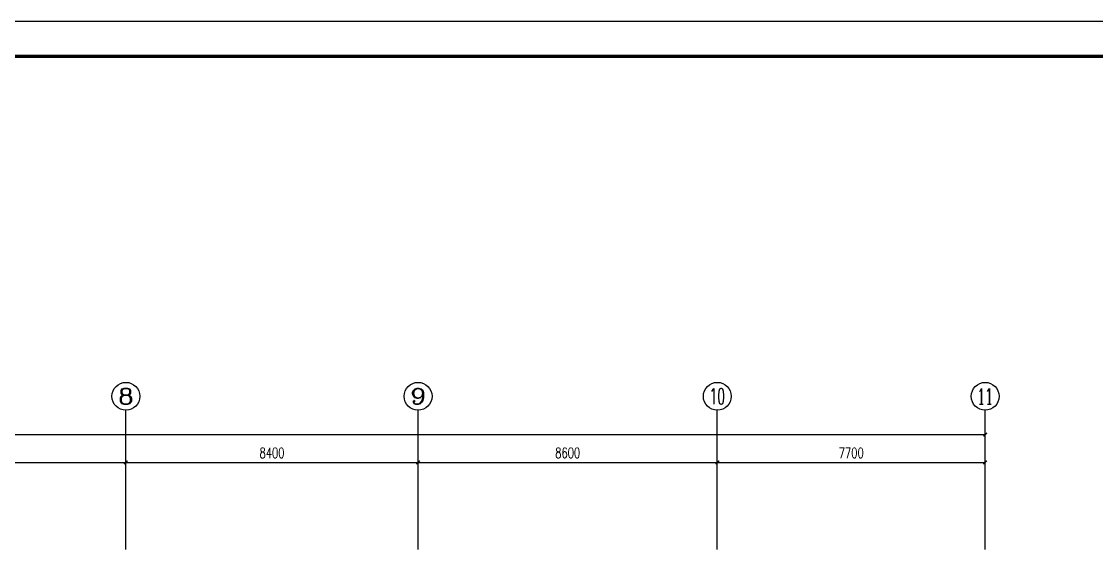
# Model space of a CAD drawing. Extents: x 1247970 to 1725648, y 860327 to 1277876.
# Drawn here: x 1337388 to 1368288, y 1079348 to 1094510 of the extents above; entities that cross this region are included whole.
import ezdxf
from ezdxf.enums import TextEntityAlignment as Align

# ---------------------------------------------------------------- set-up
doc = ezdxf.new("R2010")
doc.units = 0
doc.header["$LTSCALE"] = 1000
doc.header["$MEASUREMENT"] = 0
doc.layers.get('0').update_dxf_attribs({"color": 254})
for name, color, linetype in [('AXIS', 254, 'Continuous'), ('AXIS_TEXT', 7, 'Continuous'), ('C-AXIS(轴号)', 254, 'Continuous'), ('C-AXIS-T(字)', 254, 'Continuous'), ('图框', 140, 'Continuous')]:
    doc.layers.add(name, color=color, linetype=linetype)
doc.styles.add('_TCH_AXIS', font='COMPLEX', dxfattribs={"bigfont": 'GBCBIG'})
doc.styles.add('_TCH_DIM_T3', font='SIMPLEX.shx', dxfattribs={"width": 0.705882, "bigfont": 'GBCBIG.shx'})
doc.styles.add('COMPLEX', font='COMPLEX')
doc.dimstyles.new('_TCH_ARCH&&100', dxfattribs={"dimtxt": 297.5, "dimasz": 100, "dimexe": 250, "dimexo": 300, "dimgap": 126.25, "dimtad": 1, "dimdec": 0, "dimzin": 0, "dimdsep": 46, "dimtxsty": '_TCH_DIM_T3', "dimblk": 'ARCHTICK', "dimcen": 0.09, "dimclrt": 256, "dimazin": 2, "dimtfac": 1, "dimtdec": 0, "dimtix": 1, "dimtmove": 2, "dimatfit": 3, "dimfxl": 0, "dimtolj": 1, "dimtzin": 0, "dimarcsym": 0})

# ---------------------------------------------------------------- blocks, each defined once
blk = doc.blocks.new('_ArchTick')
at = {"color": 0, "linetype": 'ByBlock', "const_width": 0.4}
blk.add_lwpolyline([(-0.5, -0.5), (0.5, 0.5)], dxfattribs=at)
blk = doc.blocks.new('*D116')
at = {"layer": 'AXIS', "color": 0, "lineweight": -2, "transparency": 16777216}
for p, q in [((1293188, 1079648), (1293188, 1082898)), ((1365088, 1079648), (1365088, 1082898)), ((1293188, 1082648), (1365088, 1082648))]:
    blk.add_line(p, q, dxfattribs=at)
at = {"layer": 'Defpoints', "color": 0, "transparency": 16777216}
for p in [(1365088, 1082648), (1293188, 1079348), (1365088, 1079348)]:
    blk.add_point(p, dxfattribs=at)
at = {"layer": 'AXIS', "color": 0, "lineweight": -2, "transparency": 16777216, "xscale": 100, "yscale": 100, "zscale": 100, "rotation": 180}
blk.add_blockref('_ArchTick', (1293188, 1082648), dxfattribs=at)
at = {"layer": 'AXIS', "color": 0, "lineweight": -2, "transparency": 16777216, "xscale": 100, "yscale": 100, "zscale": 100}
blk.add_blockref('_ArchTick', (1365088, 1082648), dxfattribs=at)
at = {"layer": 'AXIS', "transparency": 16777216, "insert": (1329138, 1082923), "char_height": 297.5, "attachment_point": 5, "style": '_TCH_DIM_T3'}
blk.add_mtext('\\A1;71900', dxfattribs=at)
blk = doc.blocks.new('*D127')
at = {"layer": 'AXIS', "color": 0, "lineweight": -2, "transparency": 16777216}
for p, q in [((1332588, 1079648), (1332588, 1082098)), ((1332588, 1081848), (1340388, 1081848)), ((1340388, 1079648), (1340388, 1082098))]:
    blk.add_line(p, q, dxfattribs=at)
at = {"layer": 'Defpoints', "color": 0, "transparency": 16777216}
for p in [(1340388, 1081848), (1332588, 1079348), (1340388, 1079348)]:
    blk.add_point(p, dxfattribs=at)
at = {"layer": 'AXIS', "color": 0, "lineweight": -2, "transparency": 16777216, "xscale": 100, "yscale": 100, "zscale": 100, "rotation": 180}
blk.add_blockref('_ArchTick', (1332588, 1081848), dxfattribs=at)
at = {"layer": 'AXIS', "color": 0, "lineweight": -2, "transparency": 16777216, "xscale": 100, "yscale": 100, "zscale": 100}
blk.add_blockref('_ArchTick', (1340388, 1081848), dxfattribs=at)
at = {"layer": 'AXIS', "transparency": 16777216, "insert": (1336488, 1082123), "char_height": 297.5, "attachment_point": 5, "style": '_TCH_DIM_T3'}
blk.add_mtext('\\A1;7800', dxfattribs=at)
blk = doc.blocks.new('*D128')
at = {"layer": 'AXIS', "color": 0, "lineweight": -2, "transparency": 16777216}
for p, q in [((1340388, 1079648), (1340388, 1082098)), ((1340388, 1081848), (1348788, 1081848)), ((1348788, 1079648), (1348788, 1082098))]:
    blk.add_line(p, q, dxfattribs=at)
at = {"layer": 'Defpoints', "color": 0, "transparency": 16777216}
for p in [(1348788, 1081848), (1340388, 1079348), (1348788, 1079348)]:
    blk.add_point(p, dxfattribs=at)
at = {"layer": 'AXIS', "color": 0, "lineweight": -2, "transparency": 16777216, "xscale": 100, "yscale": 100, "zscale": 100, "rotation": 180}
blk.add_blockref('_ArchTick', (1340388, 1081848), dxfattribs=at)
at = {"layer": 'AXIS', "color": 0, "lineweight": -2, "transparency": 16777216, "xscale": 100, "yscale": 100, "zscale": 100}
blk.add_blockref('_ArchTick', (1348788, 1081848), dxfattribs=at)
at = {"layer": 'AXIS', "transparency": 16777216, "insert": (1344588, 1082123), "char_height": 297.5, "attachment_point": 5, "style": '_TCH_DIM_T3'}
blk.add_mtext('\\A1;8400', dxfattribs=at)
blk = doc.blocks.new('*D129')
at = {"layer": 'AXIS', "color": 0, "lineweight": -2, "transparency": 16777216}
for p, q in [((1348788, 1079648), (1348788, 1082098)), ((1348788, 1081848), (1357388, 1081848)), ((1357388, 1079648), (1357388, 1082098))]:
    blk.add_line(p, q, dxfattribs=at)
at = {"layer": 'Defpoints', "color": 0, "transparency": 16777216}
for p in [(1357388, 1081848), (1348788, 1079348), (1357388, 1079348)]:
    blk.add_point(p, dxfattribs=at)
at = {"layer": 'AXIS', "color": 0, "lineweight": -2, "transparency": 16777216, "xscale": 100, "yscale": 100, "zscale": 100, "rotation": 180}
blk.add_blockref('_ArchTick', (1348788, 1081848), dxfattribs=at)
at = {"layer": 'AXIS', "color": 0, "lineweight": -2, "transparency": 16777216, "xscale": 100, "yscale": 100, "zscale": 100}
blk.add_blockref('_ArchTick', (1357388, 1081848), dxfattribs=at)
at = {"layer": 'AXIS', "transparency": 16777216, "insert": (1353088, 1082123), "char_height": 297.5, "attachment_point": 5, "style": '_TCH_DIM_T3'}
blk.add_mtext('\\A1;8600', dxfattribs=at)
blk = doc.blocks.new('*D130')
at = {"layer": 'AXIS', "color": 0, "lineweight": -2, "transparency": 16777216}
for p, q in [((1357388, 1079648), (1357388, 1082098)), ((1357388, 1081848), (1365088, 1081848)), ((1365088, 1079648), (1365088, 1082098))]:
    blk.add_line(p, q, dxfattribs=at)
at = {"layer": 'Defpoints', "color": 0, "transparency": 16777216}
for p in [(1365088, 1081848), (1357388, 1079348), (1365088, 1079348)]:
    blk.add_point(p, dxfattribs=at)
at = {"layer": 'AXIS', "color": 0, "lineweight": -2, "transparency": 16777216, "xscale": 100, "yscale": 100, "zscale": 100, "rotation": 180}
blk.add_blockref('_ArchTick', (1357388, 1081848), dxfattribs=at)
at = {"layer": 'AXIS', "color": 0, "lineweight": -2, "transparency": 16777216, "xscale": 100, "yscale": 100, "zscale": 100}
blk.add_blockref('_ArchTick', (1365088, 1081848), dxfattribs=at)
at = {"layer": 'AXIS', "transparency": 16777216, "insert": (1361238, 1082123), "char_height": 297.5, "attachment_point": 5, "style": '_TCH_DIM_T3'}
blk.add_mtext('\\A1;7700', dxfattribs=at)
blk = doc.blocks.new('_AXISO')
blk.add_circle((0, 0), 0.5)
at = {"layer": 'AXIS_TEXT', "style": 'COMPLEX', "width": 1.041667}
blk.add_attdef('A', text='', height=0.56, dxfattribs=at).set_placement((-0.25, -0.28), (0.25, -0.28), align=Align.FIT)

msp = doc.modelspace()

# ---------------------------------------------------------------- linework, layer by layer
at = {"layer": 'C-AXIS(轴号)'}
for p, q in [((1340387.7, 1079347.8), (1340387.7, 1083347.8)), ((1348787.7, 1079347.8), (1348787.7, 1083347.8)), ((1357387.7, 1079347.8), (1357387.7, 1083347.8)), ((1365087.7, 1079347.8), (1365087.7, 1083347.8))]:
    msp.add_line(p, q, dxfattribs=at)
at = {"layer": '图框'}
msp.add_lwpolyline([(1278969.8, 1035110.3), (1384069.8, 1035110.3), (1384069.8, 1094510.3), (1278969.8, 1094510.3)], close=True, dxfattribs=at)
at = {"layer": '图框', "const_width": 100}
msp.add_lwpolyline([(1281469.8, 1036110.3), (1383069.8, 1036110.3), (1383069.8, 1093510.3), (1281469.8, 1093510.3)], close=True, dxfattribs=at)

# ---------------------------------------------------------------- block references
at = {"layer": 'C-AXIS(轴号)'}
ref = msp.add_blockref('_AXISO', (1340387.7, 1083747.8), dxfattribs=dict(at, xscale=800, yscale=800, zscale=800))
ref.add_attrib('A', '8', dxfattribs={"layer": 'C-AXIS-T(字)', "height": 452.5, "style": '_TCH_AXIS', "width": 1.5}).set_placement((1340161.4, 1083521.5), (1340614, 1083521.5), align=Align.FIT)
ref = msp.add_blockref('_AXISO', (1348787.7, 1083747.8), dxfattribs=dict(at, xscale=800, yscale=800, zscale=800))
ref.add_attrib('A', '9', dxfattribs={"layer": 'C-AXIS-T(字)', "height": 452.5, "style": '_TCH_AXIS', "width": 1.5}).set_placement((1348561.4, 1083521.5), (1349014, 1083521.5), align=Align.FIT)
ref = msp.add_blockref('_AXISO', (1357387.7, 1083747.8), dxfattribs=dict(at, xscale=800, yscale=800, zscale=800))
ref.add_attrib('A', '10', dxfattribs={"layer": 'C-AXIS-T(字)', "height": 452.55, "style": '_TCH_AXIS', "width": 0.724138}).set_placement((1357161.4, 1083521.5), (1357614, 1083521.5), align=Align.FIT)
ref = msp.add_blockref('_AXISO', (1365087.7, 1083747.8), dxfattribs=dict(at, xscale=800, yscale=800, zscale=800))
ref.add_attrib('A', '11', dxfattribs={"layer": 'C-AXIS-T(字)', "height": 452.55, "style": '_TCH_AXIS', "width": 0.875}).set_placement((1364861.4, 1083521.5), (1365314, 1083521.5), align=Align.FIT)

# ---------------------------------------------------------------- dimensions: what is measured, and where the dimension line sits
at = {"layer": 'AXIS'}
for p1, p2, distance, text, picture, middle in [((1293187.7, 1079347.8), (1365087.7, 1079347.8), 3300, '71900', '*D116', (1329137.7, 1082922.8)), ((1332587.7, 1079347.8), (1340387.7, 1079347.8), 2500, '7800', '*D127', (1336487.7, 1082122.8)), ((1340387.7, 1079347.8), (1348787.7, 1079347.8), 2500, '8400', '*D128', (1344587.7, 1082122.8)), ((1348787.7, 1079347.8), (1357387.7, 1079347.8), 2500, '8600', '*D129', (1353087.7, 1082122.8)), ((1357387.7, 1079347.8), (1365087.7, 1079347.8), 2500, '7700', '*D130', (1361237.7, 1082122.8))]:
    dim = msp.add_aligned_dim(p1=p1, p2=p2, distance=distance, text=text, dimstyle='_TCH_ARCH&&100', dxfattribs=at)
    dim.commit()
    dim.dimension.update_dxf_attribs({"geometry": picture, "text_midpoint": middle})

doc.saveas('drawing.dxf')
